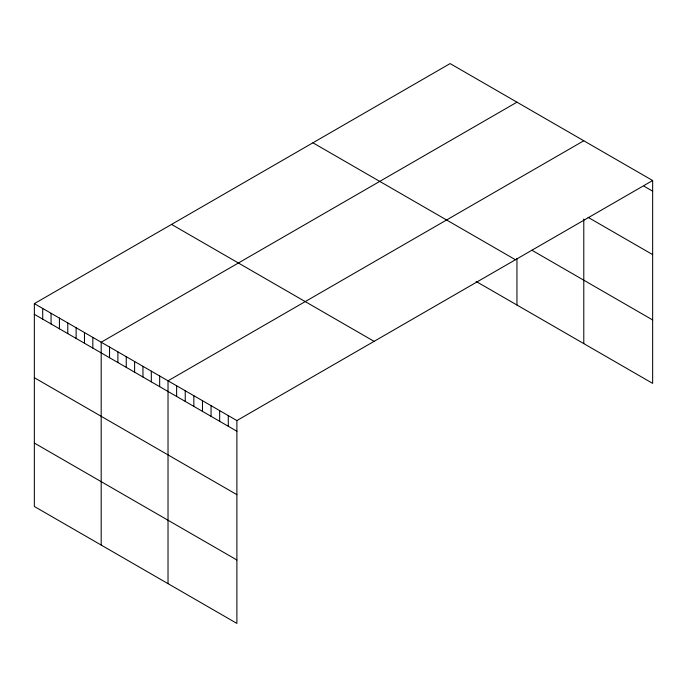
<?xml version="1.0" encoding="UTF-8"?>
<svg xmlns="http://www.w3.org/2000/svg" width="687" height="687" viewBox="0 0 687 687"><rect width="100%" height="100%" fill="white"/><g stroke="black" fill="none" stroke-linecap="round" stroke-linejoin="round"><path stroke-width="1.03" d="M652.65 180.526L236.886 420.564L236.886 623.41L34.35 506.474L34.35 303.628L450.114 63.59L652.65 180.526L652.65 383.372L476.108 281.447M516.95 102.183L101.187 342.22L101.187 545.066M583.787 140.766L168.023 380.804L168.023 583.649M644.045 186.229L652.65 191.201M588.089 217.341L652.65 254.619M531.807 250.188L652.65 319.953M312.911 142.802L515.448 259.738M171.552 224.417L374.089 341.353M34.35 303.628L236.886 420.564M34.35 314.311L236.886 431.238M34.35 377.721L236.886 494.657M34.35 443.063L236.886 559.991M583.787 219.007L583.787 343.612M516.95 258.518L516.95 305.028M228.282 415.592L228.282 426.275M219.668 410.628L219.668 421.303M211.064 405.656L211.064 416.331M202.459 400.684L202.459 411.367M193.846 395.712L193.846 406.395M185.241 390.748L185.241 401.423M176.628 385.776L176.628 396.451M159.667 375.987L159.667 386.661M151.312 371.16L151.312 381.835M142.956 366.334L142.956 377.017M134.609 361.517L134.609 372.191M126.253 356.69L126.253 367.365M117.898 351.864L117.898 362.547M109.542 347.038L109.542 357.721M92.831 337.394L92.831 348.069M84.475 332.568L84.475 343.251M76.12 327.751L76.12 338.425M67.773 322.924L67.773 333.599M59.417 318.098L59.417 328.781M51.061 313.281L51.061 323.955M42.706 308.454L42.706 319.129"/></g></svg>
